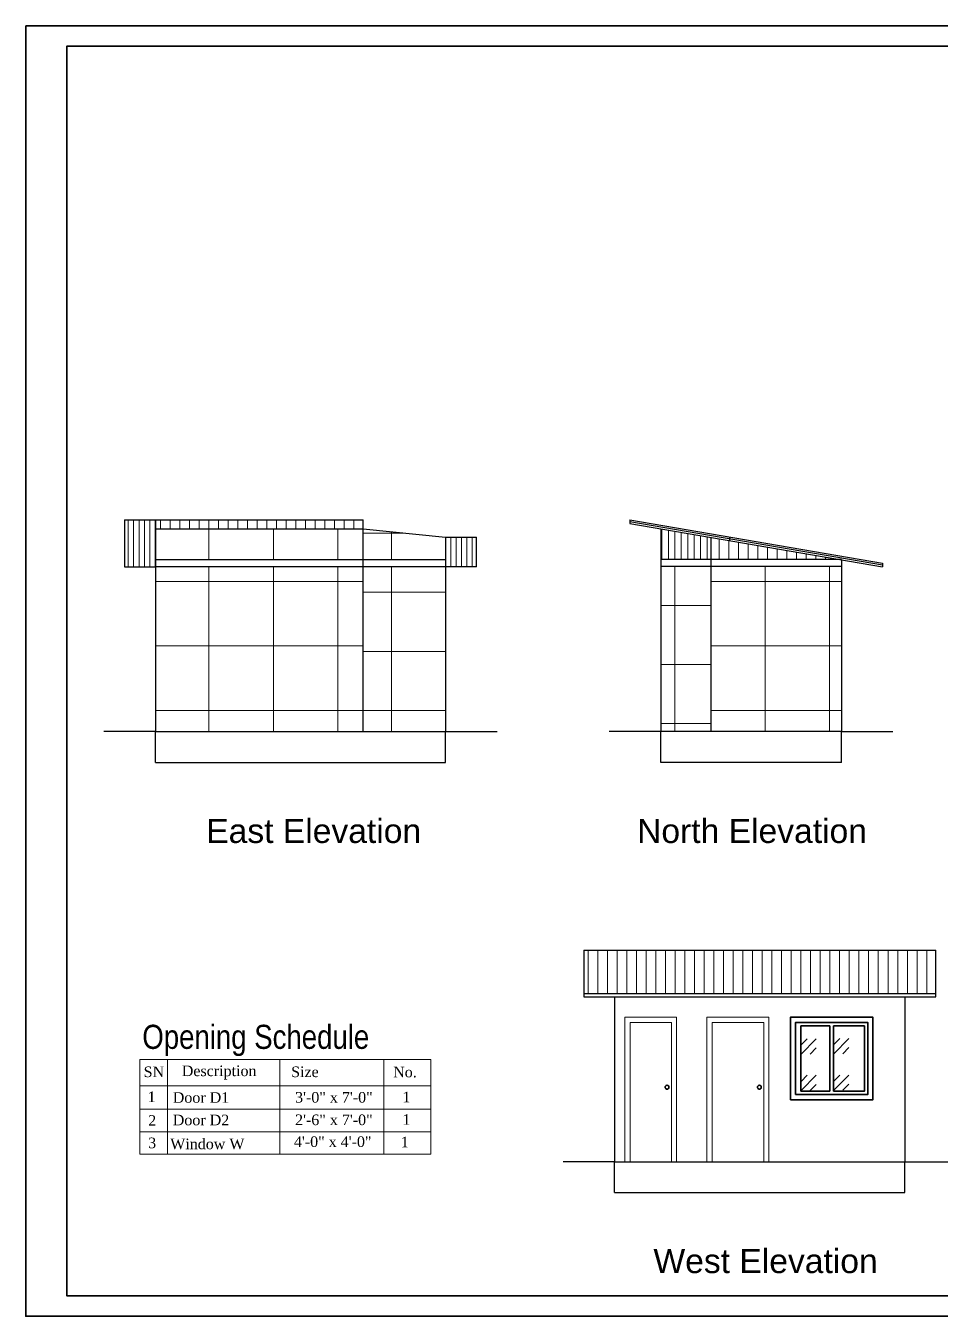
# Model space of a CAD drawing. Header units: inches. Extents: x 376358 to 406049, y -63575 to -53607.
# Drawn here: x 380571 to 381103, y -59171 to -58421 of the extents above; entities that cross this region are included whole.
import ezdxf

# ---------------------------------------------------------------- set-up
doc = ezdxf.new("R2010")
doc.units = ezdxf.units.IN
doc.header["$LTSCALE"] = 2
doc.header["$MEASUREMENT"] = 0
doc.layers.get('0').update_dxf_attribs({"linetype": 'CONTINUOUS'})
for name, color, linetype, lineweight in [('1', 7, 'CONTINUOUS', 13), ('door', 20, 'CONTINUOUS', 35), ('steps', 253, 'CONTINUOUS', 20)]:
    doc.layers.add(name, color=color, linetype=linetype, lineweight=lineweight)
doc.layers.add('Normal Wall', color=7, linetype='CONTINUOUS', lineweight=35, true_color=0xffaf89)
doc.styles.get("Standard").update_dxf_attribs({"font": 'ARIALN.TTF'})
doc.styles.add('TIMES', font='times.ttf')
pattern_1 = [(90, (-3735.105, -2306.26), (-37.5, 0), []), (180, (-3735.105, -2306.26), (-4e-15, -37.5), [])]
pattern_2 = [(90, (-3735.105, -2306.26), (-34.375, 0), []), (180, (-3735.105, -2306.26), (-4e-15, -34.375), [])]
pattern_3 = [(90, (-3735.1047, -2306.2585), (-3.125, 0), [])]

msp = doc.modelspace()

# ---------------------------------------------------------------- hatches: boundary and pattern name
at = {"layer": '1', "ltscale": 5}
h = msp.add_hatch(dxfattribs=at)
h.set_pattern_fill('ANSI37', color=256, scale=300, angle=45, style=0)
h.set_pattern_definition(pattern_1)
h.paths.add_polyline_path([(380767.06, -58731.02), (380767.06, -58713.02), (380646.29, -58713.02), (380646.29, -58731.02)])
h = msp.add_hatch(dxfattribs=at)
h.set_pattern_fill('ANSI37', color=256, scale=275, angle=45, style=0)
h.set_pattern_definition(pattern_2)
h.paths.add_polyline_path([(380815.06, -58718.03), (380767.06, -58713.02), (380767.06, -58731.02), (380815.06, -58731.02)])
h = msp.add_hatch(dxfattribs=at)
h.set_pattern_fill('ANSI37', color=256, scale=300, angle=45, style=0)
h.set_pattern_definition(pattern_1)
h.paths.add_polyline_path([(380646.29, -58735.02), (380646.29, -58831.02), (380767.06, -58831.02), (380767.06, -58735.02)])
h = msp.add_hatch(dxfattribs=at)
h.set_pattern_fill('ANSI37', color=256, scale=275, angle=45, style=0)
h.set_pattern_definition(pattern_2)
h.paths.add_polyline_path([(380815.06, -58735.02), (380767.06, -58735.02), (380767.06, -58831.02), (380815.06, -58831.02)])
h = msp.add_hatch(dxfattribs=at)
h.set_pattern_fill('ANSI37', color=256, scale=275, angle=45, style=0)
h.set_pattern_definition([(90, (1397760.78, -782557.63), (-34.375, 0), []), (180, (1397760.78, -782557.63), (-4e-15, -34.375), [])])
h.paths.add_polyline_path([(380940.24, -58831.02), (380969.44, -58831.02), (380969.44, -58735.02), (380940.24, -58735.02)])
h = msp.add_hatch(dxfattribs=at)
h.set_pattern_fill('ANSI37', color=256, scale=300, angle=45, style=0)
h.set_pattern_definition([(90, (-2324.095, -2306.26), (-37.5, 0), []), (180, (-2324.095, -2306.26), (-4e-15, -37.5), [])])
h.paths.add_polyline_path([(381045.24, -58831.02), (381045.24, -58735.02), (380969.44, -58735.02), (380969.44, -58831.02)])
at = {"layer": 'door', "ltscale": 0.5}
h = msp.add_hatch(dxfattribs=at)
h.set_pattern_fill('GOST_GLASS', color=256, scale=2.5)
h.set_pattern_definition([(45, (18488.159, -28365.506), (21.21320344, 0), [12.5, -17.5]), (45, (18493.462, -28365.506), (21.21320344, 0), [5, -25]), (45, (18488.159, -28360.203), (21.21320344, 0), [5, -25])])
h.paths.add_polyline_path([(381038.62, -59002.37), (381021.62, -59002.19), (381021.62, -59040.19), (381038.62, -59040.37)])
h = msp.add_hatch(dxfattribs=at)
h.set_pattern_fill('GOST_GLASS', color=256, scale=2.5)
h.set_pattern_definition([(45, (18507.159, -28365.321), (21.21320344, 0), [12.5, -17.5]), (45, (18512.462, -28365.321), (21.21320344, 0), [5, -25]), (45, (18507.159, -28360.018), (21.21320344, 0), [5, -25])])
h.paths.add_polyline_path([(381058.62, -59002.19), (381040.62, -59002.19), (381040.62, -59040.19), (381058.62, -59040.19)])
at = {"layer": 'steps', "ltscale": 0.3}
h = msp.add_hatch(dxfattribs=at)
h.set_pattern_fill('ANSI31', scale=25, angle=45)
h.set_pattern_definition(pattern_3)
h.paths.add_polyline_path([(380646.29, -58707.91), (380628.29, -58707.91), (380628.29, -58735.14), (380646.29, -58735.14)])
h = msp.add_hatch(dxfattribs=at)
h.set_pattern_fill('ANSI31', scale=45, angle=45)
h.set_pattern_definition([(90, (-3735.1047, -2306.2585), (-5.625, 0), [])])
h.paths.add_polyline_path([(380646.29, -58713.02), (380767.06, -58713.02), (380767.06, -58707.91), (380646.29, -58707.91)])
h = msp.add_hatch(dxfattribs=at)
h.set_pattern_fill('ANSI31', scale=30, angle=45)
h.set_pattern_definition([(90, (-2324.095, -2306.2585), (-3.75, 0), [])])
h.paths.add_polyline_path([(380940.24, -58713.02), (380940.24, -58731.02), (380969.44, -58731.02), (380969.44, -58718.03)])
h = msp.add_hatch(dxfattribs=at)
h.set_pattern_fill('ANSI31', scale=25, angle=45)
h.set_pattern_definition(pattern_3)
h.paths.add_polyline_path([(380833.06, -58718.03), (380815.06, -58718.03), (380815.06, -58735.14), (380833.06, -58735.14)])
h = msp.add_hatch(dxfattribs=at)
h.set_pattern_fill('ANSI31', scale=45, angle=45)
h.set_pattern_definition([(90, (-1846.461, -2306.2585), (-5.625, 0), [])])
h.paths.add_polyline_path([(380969.44, -58718.03), (380969.44, -58731.02), (381045.24, -58731.02)])
h = msp.add_hatch(dxfattribs=at)
h.set_pattern_fill('ANSI31', scale=45, angle=45)
h.set_pattern_definition([(90, (-2800.131, -2556.426), (-5.625, 0), [])])
h.paths.add_polyline_path([(380895.4, -58958.07), (380895.4, -58983.27), (381100.16, -58983.27), (381100.16, -58958.07)])

# ---------------------------------------------------------------- linework, layer by layer
at = {"ltscale": 0.5}
for p, q in [((380628.29, -58707.91), (380767.06, -58707.91)), ((380628.29, -58707.91), (380628.29, -58735.14)), ((380646.29, -58707.91), (380646.29, -58831.02)), ((380646.29, -58713.02), (380767.06, -58713.02)), ((380767.06, -58831.02), (380767.06, -58707.91)), ((380767.06, -58713.02), (380815.06, -58718.03)), ((380922.24, -58707.91), (381069.24, -58733.11)), ((380922.24, -58707.91), (380922.24, -58709.94)), ((380922.24, -58708.92), (381069.24, -58734.12)), ((380922.24, -58709.94), (381069.24, -58735.14)), ((380940.24, -58713.02), (380940.24, -58831.02)), ((380815.06, -58718.03), (380815.06, -58831.02)), ((380815.06, -58718.03), (380833.06, -58718.03)), ((380833.06, -58735.14), (380833.06, -58718.03)), ((380969.44, -58831.02), (380969.44, -58718.03)), ((380980.38, -58719.9), (380980.38, -58717.87)), ((380628.29, -58735.14), (380646.29, -58735.14)), ((380646.29, -58731.02), (380815.06, -58731.02)), ((380646.29, -58735.02), (380815.06, -58735.02)), ((380833.06, -58735.14), (380815.06, -58735.14)), ((381045.24, -58731.02), (380940.24, -58731.02)), ((381045.24, -58735.02), (380940.24, -58735.02)), ((381045.24, -58731.02), (381045.24, -58831.02)), ((381069.24, -58733.11), (381069.24, -58735.14)), ((380646.29, -58831.02), (380616.29, -58831.02)), ((380646.29, -58831.02), (380815.06, -58831.02)), ((380646.29, -58849.02), (380646.29, -58831.02)), ((380815.06, -58831.02), (380845.06, -58831.02)), ((380815.06, -58849.02), (380815.06, -58831.02)), ((380940.24, -58831.02), (380910.24, -58831.02)), ((381045.24, -58831.02), (380940.24, -58831.02)), ((380940.24, -58849.02), (380940.24, -58831.02)), ((381045.24, -58831.02), (381075.24, -58831.02)), ((381045.24, -58849.02), (381045.24, -58831.02)), ((380646.29, -58849.02), (380815.06, -58849.02)), ((381045.24, -58849.02), (380940.24, -58849.02)), ((380895.4, -58958.07), (381100.16, -58958.07)), ((380895.4, -58958.07), (380895.4, -58985.3)), ((381100.16, -58985.3), (381100.16, -58958.07)), ((380895.4, -58983.27), (381100.16, -58983.27)), ((380895.4, -58985.3), (381100.16, -58985.3)), ((380913.4, -58985.3), (380913.4, -59081.19)), ((381082.16, -58985.3), (381082.16, -59081.19)), ((380913.4, -59081.19), (380883.4, -59081.19)), ((380913.4, -59081.19), (381082.16, -59081.19)), ((380913.4, -59099.19), (380913.4, -59081.19)), ((381082.16, -59081.19), (381112.16, -59081.19)), ((381082.16, -59099.19), (381082.16, -59081.19)), ((380913.4, -59099.19), (381082.16, -59099.19))]:
    msp.add_line(p, q, dxfattribs=at)
at = {"layer": 'door', "ltscale": 0.5}
for p, q in [((381021.62, -59002.19), (381021.62, -59040.19)), ((381038.62, -59002.19), (381038.62, -59040.19)), ((381040.62, -59002.19), (381040.62, -59040.19))]:
    msp.add_line(p, q, dxfattribs=at)
for points in [[(381015.62, -59045.19), (381063.62, -59045.19), (381063.62, -58997.19), (381015.62, -58997.19)], [(381018.62, -59042.19), (381060.62, -59042.19), (381060.62, -59000.19), (381018.62, -59000.19)]]:
    msp.add_lwpolyline(points, close=True, dxfattribs=at)
for points in [[(381038.62, -59002.19), (381021.62, -59002.19)], [(381040.62, -59040.19), (381058.62, -59040.19), (381058.62, -59002.19), (381040.62, -59002.19)], [(381021.62, -59040.19), (381038.62, -59040.19)]]:
    msp.add_lwpolyline(points, dxfattribs=at)
for centre in [(380943.88, -59037.88), (380997.56, -59037.88)]:
    msp.add_circle(centre, 1.12, dxfattribs=at)
at = {"layer": 'Normal Wall'}
for points in [[(380570.93, -58420.52), (381628.93, -58420.52), (381628.93, -59171.04), (380570.93, -59171.04)], [(381617.03, -58432.42), (380594.74, -58432.42), (380594.74, -59159.14), (381617.03, -59159.14)], [(381617.03, -58432.42), (380594.74, -58432.42), (380594.74, -59159.14), (381617.03, -59159.14)]]:
    msp.add_lwpolyline(points, close=True, dxfattribs=at)
at = {"layer": 'Normal Wall', "color": 3}
msp.add_lwpolyline([(380570.93, -58420.52), (381628.93, -58420.52), (381628.93, -59171.04), (380570.93, -59171.04)], close=True, dxfattribs=at)
at = {"layer": 'steps', "color": 7, "ltscale": 0.3}
for p, q in [((380919.4, -59081.19), (380919.4, -58997.19)), ((380919.4, -58997.19), (380949.4, -58997.19)), ((380949.4, -58997.19), (380949.4, -59081.19)), ((380967.08, -59081.19), (380967.08, -58997.19)), ((380967.08, -58997.19), (381003.08, -58997.19)), ((381003.08, -58997.19), (381003.08, -59081.19)), ((380922.4, -59081.19), (380922.4, -59000.19)), ((380922.4, -59000.19), (380946.4, -59000.19)), ((380946.4, -59000.19), (380946.4, -59081.19)), ((380970.08, -59081.19), (380970.08, -59000.19)), ((380970.08, -59000.19), (381000.08, -59000.19)), ((381000.08, -59000.19), (381000.08, -59081.19))]:
    msp.add_line(p, q, dxfattribs=at)
at = {"layer": 'steps', "color": 7, "lineweight": 5, "ltscale": 0.3}
for p, q in [((380637.32, -59021.76), (380806.54, -59021.76)), ((380637.32, -59076.87), (380637.32, -59021.76)), ((380653.27, -59021.76), (380653.27, -59076.87)), ((380718.69, -59021.76), (380718.69, -59076.87)), ((380779.23, -59021.76), (380779.23, -59076.87)), ((380806.54, -59021.76), (380806.54, -59076.87)), ((380637.32, -59037.12), (380806.54, -59037.12)), ((380637.32, -59037.12), (380806.54, -59037.12)), ((380637.32, -59050.7), (380806.54, -59050.7)), ((380637.32, -59063.79), (380806.54, -59063.79)), ((380637.32, -59076.87), (380806.54, -59076.87))]:
    msp.add_line(p, q, dxfattribs=at)

# ---------------------------------------------------------------- texts
at = {"color": 7, "linetype": 'ByBlock', "lineweight": 5}
msp.add_text('Opening Schedule', height=14, dxfattribs=at).set_placement((380638.68, -59015.56))
at = {"color": 7, "linetype": 'ByBlock', "lineweight": 5, "char_height": 14, "width": 235.547, "attachment_point": 5}
for s, insert in [('{\\fArial CE|b0|i0|c0|p34;East Elevation}', (380738.35, -58888.91)), ('{\\fArial CE|b0|i0|c0|p34;North Elevation}', (380993.29, -58888.91)), ('{\\fArial CE|b0|i0|c0|p34;West Elevation}', (381001.17, -59139.07))]:
    msp.add_mtext(s, dxfattribs=dict(at, insert=insert))
at = {"layer": 'steps', "color": 7, "lineweight": 5, "ltscale": 0.3, "style": 'TIMES'}
for s, height, p in [('SN', 6.169, (380639.46, -59031.99)), ('Description', 6.169, (380661.65, -59031.42)), ('Size', 6.169, (380725.24, -59031.99)), ('No.', 6.169, (380784.59, -59032.11)), ('1', 6.17, (380641.76, -59046.54)), ('Door D1', 6.169, (380656.39, -59046.92)), ('3\'-0" x 7\'-0"', 6.169, (380727.53, -59046.82)), ('1', 6.17, (380789.91, -59046.66)), ('2', 6.17, (380642.08, -59060.25)), ('Door D2', 6.169, (380656.39, -59060)), ('2\'-6" x 7\'-0"', 6.169, (380727.53, -59059.91)), ('1', 6.17, (380789.91, -59059.74)), ('4\'-0" x 4\'-0"', 6.169, (380726.85, -59072.62)), ('3', 6.17, (380642.08, -59073.33)), ('Window W', 6.169, (380654.9, -59073.92)), ('1', 6.17, (380788.97, -59072.83))]:
    msp.add_text(s, height=height, dxfattribs=at).set_placement(p)

doc.saveas('drawing.dxf')
